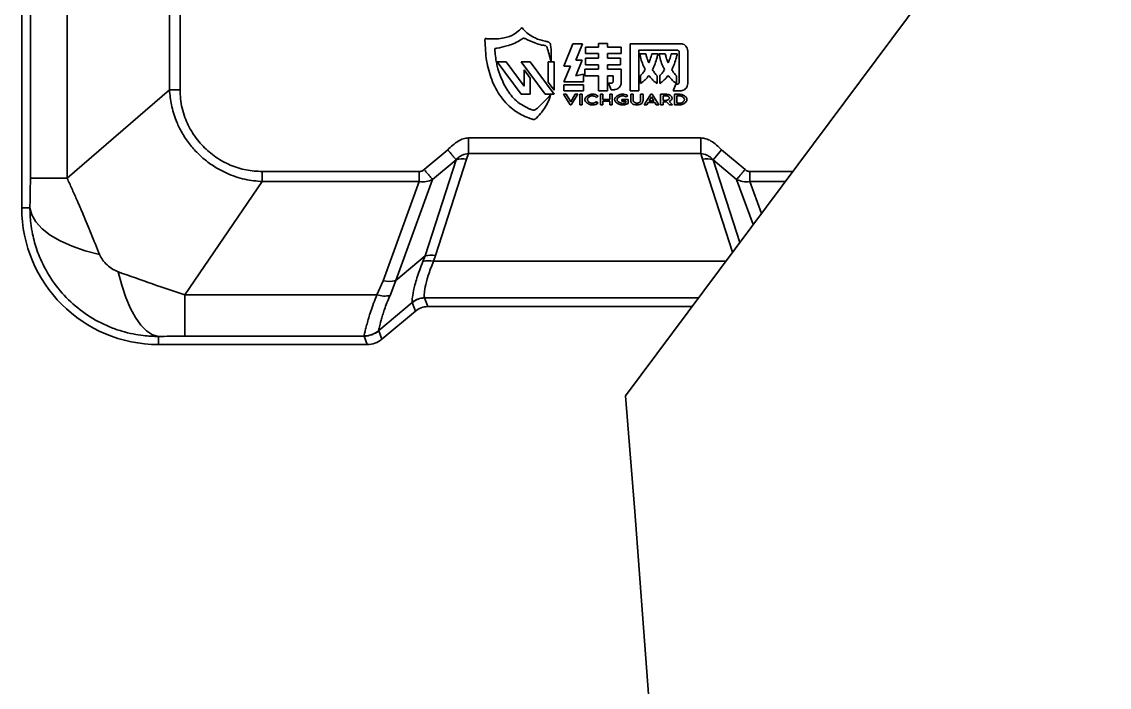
# Model space of a CAD drawing. Header units: millimetres. Extents: x 0 to 420, y 0 to 297.
# Drawn here: x 95.303 to 96.733, y 150.605 to 151.481 of the extents above; entities that cross this region are included whole.
import ezdxf

# ---------------------------------------------------------------- set-up
doc = ezdxf.new("R2010")
doc.units = ezdxf.units.MM

msp = doc.modelspace()

# ---------------------------------------------------------------- linework, layer by layer
at = {"color": 7, "linetype": 'Continuous', "lineweight": 35}
for p, q in [((96.733, 151.8422), (96.097, 150.9887)), ((95.4974, 151.5936), (95.4974, 151.391)), ((95.5113, 151.5936), (95.5113, 151.391)), ((95.3629, 151.5232), (95.3629, 151.2749)), ((95.3032, 151.5065), (95.3032, 151.2361)), ((95.3146, 151.2749), (95.3146, 151.5023)), ((96.0158, 151.4224), (96.0278, 151.4515)), ((96.0278, 151.4515), (96.0404, 151.4515)), ((96.0404, 151.4515), (96.0316, 151.4302)), ((96.0444, 151.4387), (96.0444, 151.4471)), ((96.0444, 151.4471), (96.0614, 151.4471)), ((96.0614, 151.452), (96.0733, 151.452)), ((96.0614, 151.4471), (96.0614, 151.452)), ((96.0733, 151.452), (96.0733, 151.4471)), ((96.0733, 151.4471), (96.0913, 151.4471)), ((96.0913, 151.4471), (96.0913, 151.4387)), ((96.1033, 151.4517), (96.1693, 151.4517)), ((96.1033, 151.3899), (96.1033, 151.4517)), ((96.1144, 151.4432), (96.1144, 151.3899)), ((96.1649, 151.4432), (96.1144, 151.4432)), ((96.1787, 151.4423), (96.1787, 151.3992)), ((95.9283, 151.4279), (95.9401, 151.4279)), ((95.9598, 151.3853), (95.9283, 151.4279)), ((95.9401, 151.4279), (95.9638, 151.396)), ((95.9598, 151.4279), (95.9717, 151.4279)), ((95.9914, 151.3853), (95.9598, 151.4279)), ((95.9717, 151.4279), (96.0032, 151.3853)), ((95.9953, 151.4279), (96.0032, 151.4279)), ((95.9953, 151.4013), (95.9953, 151.4279)), ((96.0032, 151.4279), (96.0032, 151.3907)), ((96.0401, 151.4302), (96.0316, 151.4094)), ((96.0316, 151.4302), (96.0401, 151.4302)), ((96.0614, 151.4387), (96.0444, 151.4387)), ((96.0445, 151.4326), (96.0614, 151.4326)), ((96.0445, 151.4239), (96.0445, 151.4326)), ((96.0614, 151.4326), (96.0614, 151.4387)), ((96.0733, 151.4387), (96.0733, 151.4326)), ((96.0913, 151.4387), (96.0733, 151.4387)), ((96.0733, 151.4326), (96.0905, 151.4326)), ((96.0905, 151.4326), (96.0905, 151.4239)), ((96.1156, 151.4385), (96.1237, 151.4385)), ((96.1314, 151.4385), (96.1396, 151.4385)), ((96.141, 151.4385), (96.1492, 151.4385)), ((96.1568, 151.4385), (96.165, 151.4385)), ((96.1676, 151.401), (96.1676, 151.4405)), ((95.9638, 151.4173), (95.9717, 151.4066)), ((95.9638, 151.396), (95.9638, 151.4173)), ((96.0246, 151.4224), (96.0158, 151.4224)), ((96.0158, 151.4016), (96.0246, 151.4224)), ((96.0437, 151.4181), (96.0614, 151.4181)), ((96.0437, 151.4097), (96.0437, 151.4181)), ((96.0614, 151.4239), (96.0445, 151.4239)), ((96.0614, 151.4181), (96.0614, 151.4239)), ((96.0733, 151.4239), (96.0733, 151.4181)), ((96.0905, 151.4239), (96.0733, 151.4239)), ((96.0733, 151.4181), (96.0913, 151.4181)), ((96.0913, 151.4181), (96.0913, 151.4007)), ((95.9717, 151.4066), (95.9717, 151.3853)), ((96.0032, 151.3907), (95.9953, 151.4013)), ((96.0418, 151.4016), (96.0158, 151.4016)), ((96.0316, 151.4094), (96.0418, 151.4118)), ((96.0418, 151.4118), (96.0418, 151.4016)), ((96.0614, 151.4097), (96.0437, 151.4097)), ((96.0614, 151.3899), (96.0614, 151.4097)), ((96.0733, 151.4097), (96.0733, 151.3899)), ((96.0806, 151.4097), (96.0733, 151.4097)), ((96.0745, 151.3997), (96.078, 151.3997)), ((96.0782, 151.3913), (96.0745, 151.3997)), ((96.0806, 151.4021), (96.0806, 151.4097)), ((96.1165, 151.3992), (96.1165, 151.4094)), ((96.1387, 151.4094), (96.1387, 151.3992)), ((96.1419, 151.3992), (96.1419, 151.4094)), ((96.1641, 151.4094), (96.1641, 151.3992)), ((95.4974, 151.391), (95.3629, 151.2749)), ((95.5113, 151.391), (95.4974, 151.391)), ((95.9717, 151.3853), (95.9598, 151.3853)), ((96.0032, 151.3853), (95.9914, 151.3853)), ((96.0155, 151.3853), (96.019, 151.3853)), ((96.0241, 151.3714), (96.0155, 151.3853)), ((96.0158, 151.3975), (96.0418, 151.3975)), ((96.0158, 151.3899), (96.0158, 151.3975)), ((96.0418, 151.3899), (96.0158, 151.3899)), ((96.019, 151.3853), (96.0249, 151.3754)), ((96.0249, 151.3754), (96.0307, 151.3853)), ((96.0343, 151.3853), (96.0257, 151.3714)), ((96.0307, 151.3853), (96.0343, 151.3853)), ((96.0369, 151.3853), (96.0402, 151.3853)), ((96.0369, 151.3714), (96.0369, 151.3853)), ((96.0402, 151.3853), (96.0402, 151.3714)), ((96.0418, 151.3975), (96.0418, 151.3899)), ((96.0733, 151.3899), (96.0614, 151.3899)), ((96.0639, 151.3853), (96.067, 151.3853)), ((96.0639, 151.3714), (96.0639, 151.3853)), ((96.067, 151.3853), (96.067, 151.3784)), ((96.0762, 151.3853), (96.0794, 151.3853)), ((96.0762, 151.3784), (96.0762, 151.3853)), ((96.082, 151.3913), (96.0782, 151.3913)), ((96.0794, 151.3853), (96.0794, 151.3714)), ((96.1144, 151.3899), (96.1033, 151.3899)), ((96.1039, 151.3853), (96.1071, 151.3853)), ((96.1039, 151.377), (96.1039, 151.3853)), ((96.1071, 151.3853), (96.1071, 151.3775)), ((96.1169, 151.3853), (96.12, 151.3853)), ((96.1169, 151.3775), (96.1169, 151.3853)), ((96.12, 151.3853), (96.12, 151.377)), ((96.1215, 151.3714), (96.1302, 151.3853)), ((96.1302, 151.3853), (96.1319, 151.3853)), ((96.1319, 151.3853), (96.1406, 151.3714)), ((96.143, 151.3853), (96.151, 151.3853)), ((96.143, 151.3714), (96.143, 151.3853)), ((96.1596, 151.3899), (96.1631, 151.3984)), ((96.1693, 151.3899), (96.1596, 151.3899)), ((96.1613, 151.3853), (96.1684, 151.3853)), ((96.1613, 151.3714), (96.1613, 151.3853)), ((96.1631, 151.3984), (96.1649, 151.3984)), ((96.0257, 151.3714), (96.0241, 151.3714)), ((96.0402, 151.3714), (96.0369, 151.3714)), ((96.0609, 151.3828), (96.0584, 151.3812)), ((96.0584, 151.3754), (96.0609, 151.3739)), ((96.067, 151.3714), (96.0639, 151.3714)), ((96.067, 151.3784), (96.0762, 151.3784)), ((96.067, 151.3763), (96.067, 151.3714)), ((96.0762, 151.3763), (96.067, 151.3763)), ((96.0762, 151.3714), (96.0762, 151.3763)), ((96.0794, 151.3714), (96.0762, 151.3714)), ((96.0921, 151.3782), (96.1005, 151.3782)), ((96.0921, 151.3762), (96.0921, 151.3782)), ((96.0973, 151.3762), (96.0921, 151.3762)), ((96.0973, 151.3744), (96.0973, 151.3762)), ((96.0999, 151.3834), (96.0978, 151.3818)), ((96.1005, 151.3782), (96.1005, 151.3733)), ((96.1249, 151.3714), (96.1215, 151.3714)), ((96.1267, 151.3744), (96.1249, 151.3714)), ((96.1354, 151.3744), (96.1267, 151.3744)), ((96.1279, 151.3764), (96.1311, 151.3819)), ((96.1343, 151.3764), (96.1279, 151.3764)), ((96.1311, 151.3819), (96.1343, 151.3764)), ((96.1373, 151.3714), (96.1354, 151.3744)), ((96.1406, 151.3714), (96.1373, 151.3714)), ((96.1463, 151.3714), (96.143, 151.3714)), ((96.1463, 151.3832), (96.1505, 151.3832)), ((96.1463, 151.3772), (96.1463, 151.3832)), ((96.15, 151.3772), (96.1463, 151.3772)), ((96.1463, 151.3752), (96.1463, 151.3714)), ((96.1501, 151.3752), (96.1463, 151.3752)), ((96.1548, 151.3714), (96.151, 151.3752)), ((96.1542, 151.3757), (96.1587, 151.3714)), ((96.1587, 151.3714), (96.1548, 151.3714)), ((96.169, 151.3714), (96.1613, 151.3714)), ((96.1645, 151.3735), (96.1645, 151.3831)), ((96.1645, 151.3831), (96.1684, 151.3831)), ((96.1687, 151.3735), (96.1645, 151.3735)), ((95.8904, 151.3278), (95.8904, 151.3074)), ((95.8904, 151.3278), (96.196, 151.3278)), ((96.196, 151.3278), (96.196, 151.3074)), ((95.8323, 151.2863), (95.8632, 151.3123)), ((95.8335, 151.1727), (95.8742, 151.2992)), ((95.8433, 151.2732), (95.8742, 151.2992)), ((95.888, 151.2997), (95.8473, 151.1732)), ((95.8904, 151.3074), (95.888, 151.2997)), ((95.8904, 151.3074), (96.196, 151.3074)), ((96.1984, 151.2997), (96.196, 151.3074)), ((96.2377, 151.1775), (96.1984, 151.2997)), ((96.2232, 151.3123), (96.2122, 151.2992)), ((96.2122, 151.2992), (96.2431, 151.2732)), ((96.2472, 151.1902), (96.2122, 151.2992)), ((96.2232, 151.3123), (96.2541, 151.2863)), ((95.6193, 151.2704), (95.5178, 151.1215)), ((95.6193, 151.2836), (95.6193, 151.2704)), ((95.6193, 151.2836), (95.8258, 151.2836)), ((95.6193, 151.2704), (95.8258, 151.2704)), ((95.7784, 151.1401), (95.8258, 151.2704)), ((95.8433, 151.2732), (95.7948, 151.1402)), ((95.8258, 151.2704), (95.8258, 151.2836)), ((96.2431, 151.2732), (96.2648, 151.2138)), ((96.2606, 151.2836), (96.3167, 151.2836)), ((96.2606, 151.2704), (96.3069, 151.2704)), ((96.2606, 151.2704), (96.2758, 151.2286)), ((95.3139, 151.2361), (95.3032, 151.2361)), ((95.7948, 151.1402), (95.8335, 151.1727)), ((95.8307, 151.1654), (95.8335, 151.1727)), ((95.8473, 151.1732), (95.8446, 151.1657)), ((95.8446, 151.1657), (96.2289, 151.1657)), ((95.7702, 151.1215), (95.7784, 151.1401)), ((95.7948, 151.1402), (95.7875, 151.1207)), ((95.5178, 151.1215), (95.7702, 151.1215)), ((95.5178, 151.1215), (95.5178, 151.0672)), ((95.8327, 151.1175), (95.8327, 151.1174)), ((95.8327, 151.1175), (96.193, 151.1175)), ((95.8369, 151.1061), (95.8327, 151.1174)), ((95.7725, 151.0745), (95.8167, 151.1116)), ((95.7765, 151.0631), (95.8208, 151.1002)), ((95.8167, 151.1116), (95.8166, 151.1117)), ((95.8208, 151.1002), (95.8167, 151.1116)), ((95.8369, 151.1061), (96.1845, 151.1061)), ((95.7725, 151.0742), (95.7725, 151.0745)), ((95.7765, 151.0631), (95.7725, 151.0742)), ((95.4832, 151.0667), (95.4832, 151.0561)), ((95.4832, 151.0561), (95.7573, 151.0561)), ((95.7532, 151.0672), (95.5178, 151.0672)), ((95.7532, 151.0672), (95.7532, 151.0676)), ((95.7532, 151.0672), (95.7573, 151.0561))]:
    msp.add_line(p, q, dxfattribs=at)
at = {"color": 7, "linetype": 'Continuous', "lineweight": 35, "flags": 128}
for points in [[(95.4055, 151.1744), (95.3866, 151.1794), (95.3693, 151.1854), (95.3539, 151.1923), (95.3406, 151.2001), (95.3299, 151.2085), (95.3217, 151.2174), (95.3164, 151.2266), (95.3139, 151.2361)], [(95.4301, 151.1516), (95.4346, 151.134), (95.4399, 151.1179), (95.446, 151.1037), (95.4526, 151.0915), (95.4598, 151.0815), (95.4674, 151.074), (95.4752, 151.069), (95.4832, 151.0667)]]:
    msp.add_lwpolyline(points, dxfattribs=at)
at = {"color": 7, "linetype": 'Continuous', "lineweight": 35}
for centre, radius, start, end in [((95.8823, 151.2701), 0.0302, 79.2033, 105.5504), ((96.2041, 151.2701), 0.0302, 74.4498, 100.7965), ((95.4832, 151.2361), 0.18, 180, 270), ((95.8416, 151.1436), 0.0302, 79.2034, 105.5503), ((95.8382, 151.1372), 0.0292, 77.3355, 105.0062), ((95.7863, 151.1755), 0.0363, 257.3368, 283.5701), ((95.7803, 151.1529), 0.033, 252.1572, 282.5019), ((95.8327, 151.0925), 0.025, 90.0933, 129.9643), ((95.8328, 151.0924), 0.025, 90.0586, 129.9414), ((95.7533, 151.0976), 0.03, 269.859, 309.7499), ((95.7532, 151.0972), 0.03, 270.0586, 309.9414), ((35.1316, 146.1078), 61.1605, 355.422609, 4.577391)]:
    msp.add_arc(centre, radius, start, end, dxfattribs=at)
for centre, major_axis, start_param, end_param in [((95.8369, 151.081), (-0.0086, 0.0235), 5.934618, 6.631752), ((95.7573, 151.0861), (-0.0103, 0.0282), 2.793026, 3.49016)]:
    msp.add_ellipse(centre, major_axis=major_axis, ratio=0.998448, start_param=start_param, end_param=end_param, dxfattribs=at)
for points, knots in [([(95.9124, 151.4586), (95.914, 151.4584), (95.9224, 151.4577), (95.9333, 151.4579), (95.9465, 151.4618), (95.9547, 151.4665), (95.9594, 151.4714), (95.9608, 151.4729)], [0, 0, 0, 0, 0.095059, 0.477947, 0.614031, 0.878763, 1, 1, 1, 1]), ([(95.9608, 151.4729), (95.9619, 151.4717), (95.9667, 151.4661), (95.9767, 151.4588), (95.9868, 151.4561), (95.9913, 151.4549)], [0, 0, 0, 0, 0.1389856, 0.6119172, 1, 1, 1, 1]), ([(95.9122, 151.4561), (95.9122, 151.4563), (95.9122, 151.4567), (95.9123, 151.4575), (95.9123, 151.4582), (95.9124, 151.4586)], [0, 0, 0, 0, 0.252501, 0.504816, 1, 1, 1, 1]), ([(95.9741, 151.3525), (95.9725, 151.3531), (95.9646, 151.3557), (95.9494, 151.3636), (95.9353, 151.3779), (95.9262, 151.3926), (95.9208, 151.4044), (95.9169, 151.4168), (95.9131, 151.434), (95.9126, 151.4472), (95.9122, 151.4561)], [0, 0, 0, 0, 0.0386496, 0.194338, 0.3927059, 0.4931491, 0.5935436, 0.6938955, 0.7942112, 1, 1, 1, 1]), ([(95.9618, 151.4586), (95.9604, 151.4576), (95.9566, 151.4549), (95.9495, 151.4515), (95.9396, 151.4482), (95.9324, 151.4467), (95.9281, 151.4458)], [0, 0, 0, 0, 0.137822, 0.39048, 0.642641, 1, 1, 1, 1]), ([(95.9649, 151.4585), (95.9644, 151.4586), (95.9637, 151.4589), (95.9627, 151.4589), (95.9622, 151.4588), (95.9619, 151.4587), (95.9618, 151.4586)], [0, 0, 0, 0, 0.465921, 0.719479, 0.884635, 1, 1, 1, 1]), ([(95.9916, 151.4494), (95.9899, 151.4495), (95.9852, 151.4501), (95.9762, 151.4531), (95.9692, 151.4564), (95.9649, 151.4585)], [0, 0, 0, 0, 0.177002, 0.501951, 1, 1, 1, 1]), ([(95.9281, 151.4458), (95.9277, 151.4458), (95.927, 151.4456), (95.926, 151.4455), (95.9253, 151.4454), (95.925, 151.4454)], [0, 0, 0, 0, 0.400257, 0.699592, 1, 1, 1, 1]), ([(95.925, 151.4454), (95.9252, 151.4438), (95.9256, 151.4388), (95.9264, 151.4315), (95.9279, 151.4238), (95.929, 151.4194), (95.9296, 151.4172)], [0, 0, 0, 0, 0.174669, 0.524102, 0.761562, 1, 1, 1, 1]), ([(95.9913, 151.4549), (95.993, 151.4547), (95.995, 151.4544), (95.9972, 151.4531), (95.9981, 151.4518), (95.9992, 151.4472), (95.9995, 151.4392), (95.9993, 151.432), (95.9991, 151.4283)], [0, 0, 0, 0, 0.160025, 0.196998, 0.234195, 0.311686, 0.649476, 1, 1, 1, 1]), ([(95.9938, 151.4468), (95.9936, 151.4472), (95.9933, 151.448), (95.9926, 151.4488), (95.992, 151.4493), (95.9917, 151.4493), (95.9916, 151.4494)], [0, 0, 0, 0, 0.4140445, 0.7491204, 0.8856781, 1, 1, 1, 1]), ([(95.9991, 151.4283), (95.9987, 151.4299), (95.9978, 151.4332), (95.9961, 151.4393), (95.9947, 151.4438), (95.9938, 151.4468)], [0, 0, 0, 0, 0.261065, 0.522123, 1, 1, 1, 1]), ([(96.1676, 151.4405), (96.1676, 151.4408), (96.1676, 151.4415), (96.1671, 151.4423), (96.1664, 151.4428), (96.1656, 151.4431), (96.1651, 151.4432), (96.1649, 151.4432)], [0, 0, 0, 0, 0.215909, 0.431679, 0.642748, 0.836136, 1, 1, 1, 1]), ([(96.1693, 151.4517), (96.1704, 151.4516), (96.1725, 151.4514), (96.1754, 151.4497), (96.1775, 151.4473), (96.1786, 151.4446), (96.1787, 151.4429), (96.1787, 151.4423)], [0, 0, 0, 0, 0.220827, 0.440436, 0.651052, 0.864309, 1, 1, 1, 1]), ([(96.1229, 151.4176), (96.1222, 151.4191), (96.1202, 151.4231), (96.1175, 151.4301), (96.1162, 151.4357), (96.1156, 151.4385)], [0, 0, 0, 0, 0.225098, 0.610129, 1, 1, 1, 1]), ([(96.1237, 151.4385), (96.1241, 151.4368), (96.1247, 151.434), (96.1262, 151.43), (96.1271, 151.4277), (96.1276, 151.4265)], [0, 0, 0, 0, 0.397021, 0.698347, 1, 1, 1, 1]), ([(96.1276, 151.4265), (96.1282, 151.428), (96.1293, 151.4308), (96.1306, 151.4347), (96.1311, 151.4372), (96.1314, 151.4385)], [0, 0, 0, 0, 0.396668, 0.697235, 1, 1, 1, 1]), ([(96.1396, 151.4385), (96.1393, 151.4368), (96.1383, 151.4324), (96.136, 151.4254), (96.1335, 151.4202), (96.1323, 151.4176)], [0, 0, 0, 0, 0.225279, 0.610555, 1, 1, 1, 1]), ([(96.1483, 151.4176), (96.1475, 151.4191), (96.1456, 151.4231), (96.1429, 151.4301), (96.1416, 151.4357), (96.141, 151.4385)], [0, 0, 0, 0, 0.225097, 0.610128, 1, 1, 1, 1]), ([(96.1492, 151.4385), (96.1496, 151.4368), (96.1502, 151.434), (96.1516, 151.43), (96.1525, 151.4277), (96.153, 151.4265)], [0, 0, 0, 0, 0.397481, 0.698479, 1, 1, 1, 1]), ([(96.153, 151.4265), (96.1536, 151.428), (96.1548, 151.4307), (96.1561, 151.4347), (96.1566, 151.4372), (96.1568, 151.4385)], [0, 0, 0, 0, 0.395845, 0.696793, 1, 1, 1, 1]), ([(96.165, 151.4385), (96.1646, 151.4368), (96.1637, 151.4324), (96.1614, 151.4254), (96.1589, 151.4202), (96.1577, 151.4176)], [0, 0, 0, 0, 0.22528, 0.610558, 1, 1, 1, 1]), ([(95.9296, 151.4172), (95.9302, 151.4156), (95.9329, 151.4077), (95.9376, 151.397), (95.9448, 151.3857), (95.9538, 151.3752), (95.9641, 151.3691), (95.9725, 151.3652), (95.9751, 151.3643), (95.9772, 151.3644), (95.9802, 151.3658), (95.9872, 151.3728), (95.9935, 151.3793), (95.9984, 151.3844)], [0, 0, 0, 0, 0.0481692, 0.2413794, 0.3378802, 0.4339156, 0.6397005, 0.6757973, 0.7018074, 0.7183687, 0.7348884, 0.7963552, 1, 1, 1, 1]), ([(96.1165, 151.4094), (96.1176, 151.4106), (96.1193, 151.4125), (96.1214, 151.4153), (96.1224, 151.4168), (96.1229, 151.4176)], [0, 0, 0, 0, 0.482099, 0.740834, 1, 1, 1, 1]), ([(96.1323, 151.4176), (96.1332, 151.4162), (96.1347, 151.414), (96.1369, 151.4114), (96.1381, 151.4101), (96.1387, 151.4094)], [0, 0, 0, 0, 0.48414, 0.741719, 1, 1, 1, 1]), ([(96.1419, 151.4094), (96.143, 151.4107), (96.1448, 151.4125), (96.1468, 151.4153), (96.1478, 151.4168), (96.1483, 151.4176)], [0, 0, 0, 0, 0.484106, 0.741689, 1, 1, 1, 1]), ([(96.1577, 151.4176), (96.1586, 151.4162), (96.1601, 151.4141), (96.1623, 151.4114), (96.1635, 151.4101), (96.1641, 151.4094)], [0, 0, 0, 0, 0.481223, 0.740091, 1, 1, 1, 1]), ([(96.078, 151.3997), (96.0783, 151.3998), (96.0789, 151.3998), (96.0797, 151.4002), (96.0803, 151.4008), (96.0806, 151.4014), (96.0806, 151.4019), (96.0806, 151.4021)], [0, 0, 0, 0, 0.2727578, 0.4578419, 0.6443533, 0.8508999, 1, 1, 1, 1]), ([(96.0913, 151.4007), (96.0912, 151.3996), (96.091, 151.3975), (96.0894, 151.3947), (96.087, 151.3926), (96.0844, 151.3915), (96.0827, 151.3914), (96.082, 151.3913)], [0, 0, 0, 0, 0.218278, 0.435149, 0.644163, 0.864466, 1, 1, 1, 1]), ([(96.1276, 151.4099), (96.1266, 151.4086), (96.1245, 151.4059), (96.1208, 151.4023), (96.1179, 151.4002), (96.1165, 151.3992)], [0, 0, 0, 0, 0.3221678, 0.6583639, 1, 1, 1, 1]), ([(96.1387, 151.3992), (96.1373, 151.4002), (96.1346, 151.4022), (96.1309, 151.4058), (96.1287, 151.4085), (96.1276, 151.4099)], [0, 0, 0, 0, 0.323845, 0.659773, 1, 1, 1, 1]), ([(96.153, 151.4099), (96.152, 151.4086), (96.1498, 151.4059), (96.1462, 151.4023), (96.1433, 151.4002), (96.1419, 151.3992)], [0, 0, 0, 0, 0.323586, 0.659323, 1, 1, 1, 1]), ([(96.1641, 151.3992), (96.1628, 151.4002), (96.16, 151.4022), (96.1563, 151.4058), (96.1541, 151.4085), (96.153, 151.4099)], [0, 0, 0, 0, 0.3225082, 0.6590596, 1, 1, 1, 1]), ([(96.1649, 151.3984), (96.1652, 151.3984), (96.1659, 151.3985), (96.1668, 151.3989), (96.1673, 151.3997), (96.1676, 151.4004), (96.1676, 151.4008), (96.1676, 151.401)], [0, 0, 0, 0, 0.23459, 0.4696301, 0.6836997, 0.8787885, 1, 1, 1, 1]), ([(96.1787, 151.3992), (96.1786, 151.3981), (96.1784, 151.396), (96.1767, 151.3932), (96.1744, 151.3911), (96.1717, 151.39), (96.17, 151.3899), (96.1693, 151.3899)], [0, 0, 0, 0, 0.217033, 0.432668, 0.640579, 0.859649, 1, 1, 1, 1]), ([(95.4974, 151.391), (95.498, 151.3844), (95.4994, 151.3706), (95.5052, 151.3523), (95.5129, 151.3358), (95.5219, 151.3217), (95.5326, 151.3092), (95.5448, 151.298), (95.5581, 151.2887), (95.5754, 151.2797), (95.5957, 151.2727), (95.6117, 151.2711), (95.6193, 151.2704)], [0, 0, 0, 0, 0.105818, 0.221247, 0.303726, 0.397637, 0.486458, 0.56599, 0.660847, 0.744444, 0.877991, 1, 1, 1, 1]), ([(95.5113, 151.391), (95.5114, 151.3871), (95.5117, 151.379), (95.5139, 151.3668), (95.5185, 151.3516), (95.527, 151.3342), (95.5409, 151.3165), (95.5579, 151.3021), (95.5772, 151.2915), (95.5979, 151.2848), (95.6123, 151.284), (95.6193, 151.2836)], [0, 0, 0, 0, 0.070722, 0.143758, 0.21913, 0.352151, 0.485358, 0.616819, 0.745052, 0.874872, 1, 1, 1, 1]), ([(95.9984, 151.3844), (95.998, 151.3828), (95.9967, 151.3779), (95.9927, 151.3704), (95.9871, 151.3616), (95.9824, 151.3565), (95.98, 151.3539)], [0, 0, 0, 0, 0.1388678, 0.4177217, 0.7063331, 1, 1, 1, 1]), ([(96.0609, 151.3739), (96.0599, 151.3731), (96.058, 151.3717), (96.0544, 151.371), (96.0505, 151.3715), (96.0473, 151.373), (96.0449, 151.375), (96.0438, 151.3765), (96.0434, 151.378), (96.0435, 151.3793), (96.0443, 151.3809), (96.0463, 151.383), (96.0497, 151.3848), (96.0538, 151.3857), (96.0575, 151.385), (96.0597, 151.3838), (96.0607, 151.3829), (96.0609, 151.3828)], [0, 0, 0, 0, 0.08519, 0.168963, 0.246186, 0.360946, 0.418211, 0.462463, 0.491745, 0.521214, 0.557381, 0.617071, 0.720017, 0.827682, 0.905205, 0.982624, 1, 1, 1, 1]), ([(96.1005, 151.3733), (96.099, 151.3725), (96.0963, 151.3711), (96.0915, 151.3711), (96.0876, 151.3725), (96.0848, 151.3744), (96.0833, 151.3761), (96.0827, 151.3774), (96.0826, 151.3786), (96.083, 151.3799), (96.0841, 151.3816), (96.0868, 151.3837), (96.0905, 151.3853), (96.0947, 151.3856), (96.0978, 151.3848), (96.0993, 151.3838), (96.0999, 151.3834)], [0, 0, 0, 0, 0.120432, 0.213162, 0.331684, 0.413005, 0.455865, 0.488872, 0.514902, 0.540892, 0.583063, 0.658706, 0.781016, 0.867724, 0.954736, 1, 1, 1, 1]), ([(96.151, 151.3853), (96.1518, 151.3852), (96.1537, 151.385), (96.1558, 151.3839), (96.1573, 151.3825), (96.158, 151.3814), (96.1582, 151.3804), (96.158, 151.3792), (96.1572, 151.3778), (96.156, 151.3765), (96.1548, 151.3759), (96.1542, 151.3757)], [0, 0, 0, 0, 0.1479738, 0.3534631, 0.4502059, 0.5301426, 0.5919075, 0.6536295, 0.7509391, 0.887099, 1, 1, 1, 1]), ([(96.1684, 151.3853), (96.1692, 151.3852), (96.1714, 151.385), (96.1743, 151.3835), (96.1764, 151.3816), (96.1774, 151.3799), (96.1778, 151.3785), (96.1775, 151.377), (96.1766, 151.3752), (96.1745, 151.3732), (96.1718, 151.3717), (96.1697, 151.3714), (96.169, 151.3714)], [0, 0, 0, 0, 0.103068, 0.272975, 0.380129, 0.450745, 0.504132, 0.557726, 0.630958, 0.750137, 0.907593, 1, 1, 1, 1]), ([(96.0584, 151.3812), (96.0578, 151.3817), (96.0566, 151.3827), (96.0544, 151.3833), (96.0519, 151.3831), (96.0496, 151.3822), (96.0479, 151.3808), (96.0471, 151.3797), (96.0468, 151.3786), (96.0468, 151.3776), (96.0474, 151.3765), (96.0487, 151.3751), (96.051, 151.3738), (96.0537, 151.3733), (96.0561, 151.3737), (96.0575, 151.3746), (96.0582, 151.3752), (96.0584, 151.3754)], [0, 0, 0, 0, 0.079836, 0.158698, 0.232948, 0.337554, 0.41275, 0.456024, 0.489191, 0.522624, 0.56103, 0.622793, 0.723203, 0.826712, 0.901133, 0.975506, 1, 1, 1, 1]), ([(96.0978, 151.3818), (96.0971, 151.3822), (96.0957, 151.383), (96.0932, 151.3834), (96.0906, 151.3829), (96.0885, 151.3819), (96.087, 151.3806), (96.0862, 151.3796), (96.0859, 151.3786), (96.086, 151.3776), (96.0865, 151.3765), (96.0879, 151.375), (96.0901, 151.3738), (96.0929, 151.3731), (96.0953, 151.3735), (96.0967, 151.3742), (96.0973, 151.3744)], [0, 0, 0, 0, 0.08987, 0.176538, 0.263027, 0.362446, 0.423179, 0.470099, 0.500982, 0.532068, 0.57022, 0.633522, 0.742023, 0.836258, 0.931198, 1, 1, 1, 1]), ([(96.12, 151.377), (96.12, 151.3765), (96.1199, 151.3755), (96.1191, 151.374), (96.1177, 151.3725), (96.1155, 151.3715), (96.1123, 151.3711), (96.1091, 151.3713), (96.1064, 151.3723), (96.1049, 151.3738), (96.104, 151.3755), (96.1039, 151.3765), (96.1039, 151.377)], [0, 0, 0, 0, 0.057396, 0.142461, 0.228893, 0.320305, 0.471061, 0.658867, 0.756094, 0.853964, 0.944424, 1, 1, 1, 1]), ([(96.1071, 151.3775), (96.1071, 151.3772), (96.1072, 151.3764), (96.1079, 151.3752), (96.1091, 151.3742), (96.1108, 151.3734), (96.1126, 151.3733), (96.1142, 151.3739), (96.1156, 151.3748), (96.1165, 151.3759), (96.1168, 151.3769), (96.1168, 151.3774), (96.1169, 151.3775)], [0, 0, 0, 0, 0.075155, 0.16832, 0.291124, 0.415852, 0.54785, 0.661465, 0.788026, 0.890381, 0.967538, 1, 1, 1, 1]), ([(96.1505, 151.3832), (96.1509, 151.3832), (96.1517, 151.3831), (96.1525, 151.3828), (96.1531, 151.3824), (96.1535, 151.3822), (96.1538, 151.3819), (96.1542, 151.3814), (96.1546, 151.3809), (96.1547, 151.3804), (96.1547, 151.3801), (96.1547, 151.3797), (96.1545, 151.3794), (96.1542, 151.379), (96.1539, 151.3787), (96.1535, 151.3784), (96.1532, 151.3782), (96.1528, 151.378), (96.1525, 151.3778), (96.1521, 151.3776), (96.1517, 151.3775), (96.1513, 151.3774), (96.1509, 151.3773), (96.1505, 151.3772), (96.1501, 151.3772), (96.15, 151.3772)], [0, 0, 0, 0, 0.104931, 0.188559, 0.230252, 0.271948, 0.313654, 0.355384, 0.425825, 0.468883, 0.490273, 0.510955, 0.563746, 0.591003, 0.644663, 0.671402, 0.698138, 0.751654, 0.778385, 0.805115, 0.858613, 0.885344, 0.912077, 0.955815, 1, 1, 1, 1]), ([(96.151, 151.3752), (96.1509, 151.3752), (96.1508, 151.3752), (96.1505, 151.3752), (96.1503, 151.3752), (96.1501, 151.3752)], [0, 0, 0, 0, 0.253407, 0.506797, 1, 1, 1, 1]), ([(96.1684, 151.3831), (96.169, 151.3831), (96.1704, 151.3829), (96.1723, 151.3818), (96.1737, 151.3805), (96.1743, 151.3793), (96.1745, 151.3783), (96.1743, 151.3772), (96.1736, 151.3759), (96.1722, 151.3747), (96.1704, 151.3737), (96.1692, 151.3736), (96.1687, 151.3735)], [0, 0, 0, 0, 0.107522, 0.269023, 0.38047, 0.452163, 0.50862, 0.565188, 0.646662, 0.775363, 0.910485, 1, 1, 1, 1]), ([(95.98, 151.3539), (95.9795, 151.3534), (95.9786, 151.3526), (95.977, 151.3521), (95.9755, 151.3521), (95.9746, 151.3524), (95.9741, 151.3525)], [0, 0, 0, 0, 0.319453, 0.543111, 0.766311, 1, 1, 1, 1]), ([(95.8632, 151.3123), (95.8676, 151.3164), (95.8737, 151.3223), (95.8834, 151.3271), (95.8882, 151.3276), (95.8904, 151.3278)], [0, 0, 0, 0, 0.5586189, 0.7893395, 1, 1, 1, 1]), ([(96.196, 151.3278), (96.1982, 151.3276), (96.2029, 151.3271), (96.2127, 151.3224), (96.2188, 151.3165), (96.2232, 151.3123)], [0, 0, 0, 0, 0.209288, 0.438923, 1, 1, 1, 1]), ([(95.8632, 151.3123), (95.8643, 151.311), (95.8665, 151.3084), (95.8696, 151.3047), (95.8723, 151.3014), (95.8736, 151.2999), (95.8742, 151.2992)], [0, 0, 0, 0, 0.245848, 0.5, 0.754152, 1, 1, 1, 1]), ([(95.8742, 151.2992), (95.8755, 151.3004), (95.8779, 151.3028), (95.8834, 151.3059), (95.8877, 151.3068), (95.8904, 151.3074)], [0, 0, 0, 0, 0.294463, 0.547852, 1, 1, 1, 1]), ([(96.196, 151.3074), (96.1987, 151.3068), (96.203, 151.3059), (96.2085, 151.3028), (96.2109, 151.3004), (96.2122, 151.2992)], [0, 0, 0, 0, 0.452149, 0.705537, 1, 1, 1, 1]), ([(95.8323, 151.2863), (95.8313, 151.2855), (95.8298, 151.2845), (95.8275, 151.2837), (95.8263, 151.2836), (95.8258, 151.2836)], [0, 0, 0, 0, 0.521782, 0.769325, 1, 1, 1, 1]), ([(95.8323, 151.2863), (95.8333, 151.285), (95.8355, 151.2824), (95.8386, 151.2787), (95.8413, 151.2755), (95.8426, 151.2739), (95.8433, 151.2732)], [0, 0, 0, 0, 0.245849, 0.500001, 0.754152, 1, 1, 1, 1]), ([(96.2431, 151.2732), (96.2438, 151.2739), (96.245, 151.2755), (96.2478, 151.2787), (96.2508, 151.2824), (96.253, 151.285), (96.2541, 151.2863)], [0, 0, 0, 0, 0.245847, 0.499999, 0.754151, 1, 1, 1, 1]), ([(96.2606, 151.2836), (96.26, 151.2836), (96.2589, 151.2837), (96.2566, 151.2845), (96.2551, 151.2855), (96.2541, 151.2863)], [0, 0, 0, 0, 0.232062, 0.478453, 1, 1, 1, 1]), ([(95.3139, 151.2361), (95.3141, 151.245), (95.3144, 151.2562), (95.3145, 151.269), (95.3146, 151.2729), (95.3146, 151.2744), (95.3146, 151.2749)], [0, 0, 0, 0, 0.712288, 0.891315, 0.960245, 1, 1, 1, 1]), ([(95.3148, 151.2749), (95.3148, 151.2749), (95.3147, 151.2747), (95.3147, 151.274), (95.3146, 151.2733), (95.3146, 151.2727)], [0, 0, 0, 0, 0.207126, 0.438229, 1, 1, 1, 1]), ([(95.3629, 151.2749), (95.3562, 151.2749), (95.3426, 151.2749), (95.3279, 151.2749), (95.3177, 151.2749), (95.3156, 151.2749), (95.3146, 151.2749)], [0, 0, 0, 0, 0.247804, 0.5, 0.752196, 1, 1, 1, 1]), ([(95.3629, 151.2749), (95.3649, 151.2704), (95.3689, 151.2614), (95.3746, 151.2487), (95.3796, 151.2372), (95.3861, 151.2221), (95.3948, 151.2009), (95.4018, 151.1835), (95.4055, 151.1744)], [0, 0, 0, 0, 0.140816, 0.284488, 0.382285, 0.482496, 0.729213, 1, 1, 1, 1]), ([(95.8258, 151.2704), (95.8288, 151.2702), (95.835, 151.2699), (95.8405, 151.2721), (95.8433, 151.2732)], [0, 0, 0, 0, 0.487848, 1, 1, 1, 1]), ([(96.2431, 151.2732), (96.2457, 151.2721), (96.2511, 151.2699), (96.2573, 151.2702), (96.2606, 151.2704)], [0, 0, 0, 0, 0.466493, 1, 1, 1, 1]), ([(96.2606, 151.2704), (96.2606, 151.2724), (96.2606, 151.2763), (96.2606, 151.2812), (96.2606, 151.2836)], [0, 0, 0, 0, 0.506963, 1, 1, 1, 1]), ([(95.4832, 151.0667), (95.4764, 151.0669), (95.4652, 151.0673), (95.449, 151.07), (95.4342, 151.0736), (95.4136, 151.0809), (95.3893, 151.0938), (95.3639, 151.1143), (95.3428, 151.1394), (95.3303, 151.162), (95.3234, 151.1794), (95.32, 151.1903), (95.3171, 151.2024), (95.3145, 151.2176), (95.3141, 151.2293), (95.3139, 151.2361)], [0, 0, 0, 0, 0.076443, 0.126237, 0.185346, 0.248673, 0.371897, 0.493418, 0.615548, 0.739261, 0.783292, 0.826338, 0.868398, 0.923222, 1, 1, 1, 1]), ([(95.4055, 151.1744), (95.4067, 151.1721), (95.4093, 151.1671), (95.4153, 151.1607), (95.4222, 151.1551), (95.4276, 151.1527), (95.4301, 151.1516)], [0, 0, 0, 0, 0.2284645, 0.4906723, 0.7577382, 1, 1, 1, 1]), ([(95.8166, 151.1117), (95.8165, 151.1128), (95.8162, 151.1151), (95.8181, 151.1265), (95.822, 151.1429), (95.8277, 151.1578), (95.8307, 151.1654)], [0, 0, 0, 0, 0.247443, 0.48656, 0.74027, 1, 1, 1, 1]), ([(95.8446, 151.1657), (95.842, 151.1591), (95.8368, 151.1459), (95.8335, 151.1313), (95.832, 151.1208), (95.8325, 151.1187), (95.8327, 151.1175)], [0, 0, 0, 0, 0.249344, 0.499045, 0.737295, 1, 1, 1, 1]), ([(95.4301, 151.1516), (95.4451, 151.1463), (95.4744, 151.1359), (95.5036, 151.1262), (95.5178, 151.1215)], [0, 0, 0, 0, 0.513929, 1, 1, 1, 1]), ([(95.7532, 151.0676), (95.7534, 151.0684), (95.7538, 151.0701), (95.7551, 151.0757), (95.7569, 151.0828), (95.7592, 151.0909), (95.7629, 151.1028), (95.7672, 151.114), (95.7702, 151.1215)], [0, 0, 0, 0, 0.166395, 0.326802, 0.479925, 0.610174, 0.735331, 1, 1, 1, 1]), ([(95.7875, 151.1207), (95.786, 151.1174), (95.7832, 151.1109), (95.78, 151.1022), (95.7775, 151.0945), (95.7752, 151.0862), (95.7732, 151.0781), (95.7727, 151.0758), (95.7725, 151.0745)], [0, 0, 0, 0, 0.128995, 0.260465, 0.386664, 0.51504, 0.752772, 1, 1, 1, 1]), ([(95.5178, 151.0672), (95.5151, 151.0672), (95.5084, 151.0672), (95.4967, 151.067), (95.4881, 151.0668), (95.4832, 151.0667)], [0, 0, 0, 0, 0.226599, 0.561025, 1, 1, 1, 1])]:
    msp.add_open_spline(points, degree=3, knots=knots, dxfattribs=at)

doc.saveas('drawing.dxf')
